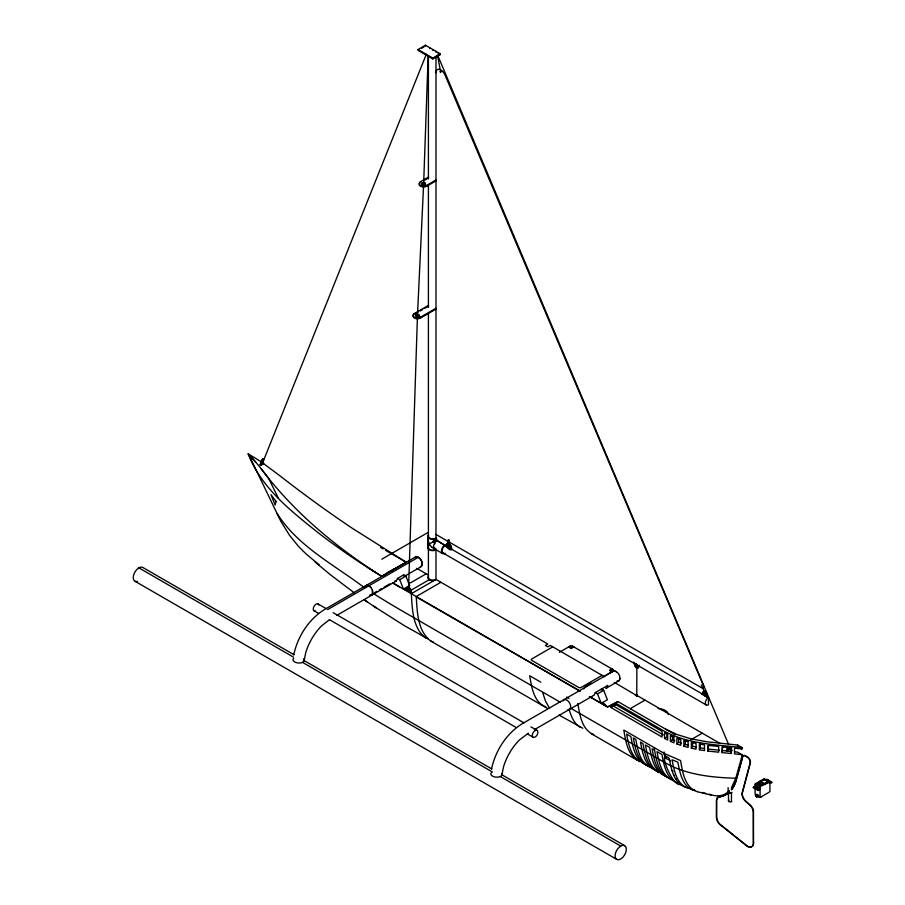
<?xml version="1.0" encoding="UTF-8"?>
<svg xmlns="http://www.w3.org/2000/svg" width="905" height="905" viewBox="0 0 905 905"><rect width="100%" height="100%" fill="white"/><g stroke="black" fill="none" stroke-linecap="round" stroke-linejoin="round"><path stroke-width="1.36" d="M731.466 792.542L731.466 801.332M756.784 797.022L758.469 795.382L756.738 794.386L755.46 795.586L756.784 797.022L758.469 796.524L758.469 795.382M408.46 587.436L408.528 589.528L417.375 318.571M423.642 183.941L428.178 55.431M417.465 315.755L423.506 186.747M731.715 789.432A55.556 32.071 60 0 0 735.935 780.596L742.767 756.535A3.993 2.308 60 0 1 745.46 755.811L747.53 756.999A4.14 2.387 60 0 1 750.347 762.938L742.451 792.542A6.584 3.801 60 0 0 745.675 801.061L750.2 805.111A5.939 3.428 60 0 1 753.503 811.638L753.435 842.804A8.711 5.034 60 0 1 747.27 846.356L721.342 825.654A6.98 4.027 60 0 1 716.398 817.102L716.421 800.065L717.733 797.475M753.684 842.668A8.711 5.034 60 0 1 747.507 846.22L721.579 825.507A6.98 4.027 60 0 1 716.647 816.966L716.67 799.918L717.28 798.006L718.943 796.886M637.063 695.798C636.034 694.61 636.215 695.719 637.358 695.707L719.848 743.333M436.074 71.699L435.984 72.773L436.368 70.782A6.969 4.027 60 0 1 440.056 69.515L442.002 70.703A10.125 5.849 60 0 1 445.373 75.839L703.355 685.436A2.67 1.539 60 0 1 703.004 688.072L702.733 688.139A2.67 1.539 60 0 1 701.76 687.891L435.984 534.436M429.343 542.943L429.343 545.115M491.517 769.035C495.476 750.664 506.449 733.367 522.626 723.491L613.228 671.182C617.719 670.107 622.018 677.528 618.85 680.899L606.497 688.038L607.131 687.449M601.361 690.017L601.486 689.033L603.692 690.3L607.391 699.78L601.225 703.343L597.515 693.864L595.32 692.585L594.155 695.153L534.425 729.645M607.651 685.47L607.131 687.438M620.004 678.331L619.473 680.322M397.544 578.408L399.739 579.675L403.449 589.155L409.614 585.592L405.915 576.112L403.709 574.845L397.544 578.408L396.379 580.976L336.649 615.457M403.573 575.953L403.709 574.845M372.408 594.461L372.408 590.332M372.724 593.759C373.641 590.241 369.387 583.137 365.45 586.089M304.204 660.401L305.652 653.003C308.639 642.855 314.126 633.455 321.535 625.898L329.477 619.665M501.981 774.59L503.429 767.18C506.415 757.033 511.902 747.632 519.312 740.075L528.316 733.174M759.397 785.223L759.623 784.171C762.293 784.692 761.614 780.63 762.598 784.16C761.162 787.135 754.589 783.753 759.205 782.327L761.92 782.701M759.623 784.171C757.711 784.42 759.024 781.92 758.22 782.701M293.74 654.847C297.711 636.464 308.696 619.122 324.929 609.269L415.474 556.994C420.101 555.67 425.033 564.754 420.237 566.983C425.384 564.788 419.32 554.256 414.829 557.571L415.452 557.005M769.94 782.056L760.313 786.479L760.076 788.9L755.132 786.049L755.381 783.628L765.008 779.205L769.94 782.056L769.94 783.198L771.739 782.158L769.94 783.764L769.94 791.456L768.956 792.316L761.06 796.875L759.08 796.875L756.738 795.529L756.738 794.386M753.435 842.804L753.254 811.774A5.939 3.428 60 0 0 749.951 805.258L745.437 801.208A6.584 3.801 60 0 1 742.202 792.69L750.098 763.073A4.14 2.387 60 0 0 747.281 757.146L745.211 755.947A3.993 2.308 60 0 0 742.519 756.671M736.546 779.126L742.394 757.858M735.935 780.596L736.172 780.449A55.556 32.071 60 0 1 731.964 789.284L731.466 789.873L731.466 787.655L735.81 778.255L741.953 756.094L741.953 754.668L737.609 752.157L734.803 751.863M263.615 462.908L263.57 462.93A1.742 1.007 -60 0 1 262.382 462.331A1.742 1.007 -60 0 1 263.321 460.26L262.869 458.914A2.613 1.516 -60 0 0 261.081 461.539L260.12 464.785L260.855 465.204L263.615 463.62L262.869 462.478A1.742 1.007 -60 0 1 261.975 462.546M263.615 459.344A2.613 1.516 -60 0 0 261.828 461.957L260.855 465.204L260.142 464.684L261.964 463.632M726.477 750.336L727.439 747.089L728.174 747.519L727.213 750.765L726.477 750.336L729.226 748.74L732.145 750.437M707.891 751.071L707.891 745.369L718.694 746.512L718.694 752.202L707.891 751.071L708.525 745.663M731.681 746.976L731.048 753.514L722.122 752.575L722.756 746.025M769.069 782.316L770.223 781.298L768.288 780.178L768.3 781.072L766.999 781.332M263.242 461.267L426.323 54.277M758.763 785.076L759.205 784.069M406.379 588.159A2.613 1.516 60 0 1 408.166 587.605A2.613 1.516 60 0 1 409.954 590.218L410.915 593.465L411.662 593.047L410.689 589.8A2.613 1.516 60 0 0 408.902 587.175A2.613 1.516 60 0 0 407.114 587.73L405.406 590.286L406.153 589.868M445.905 546.349C448.891 535.364 457.33 558.238 445.905 546.349L447.24 544.007M562.933 700.923C566.598 695.606 574.302 707.574 568.668 709.656M633.738 662.041L634.699 665.288A2.613 1.516 60 0 0 636.486 667.901A2.613 1.516 60 0 0 638.274 667.347L639.247 665.22M702.099 694.271L703.615 691.51L705.221 691.363A2.613 1.516 60 0 1 707.009 693.988L707.608 697.45L702.099 694.271L703.434 691.918M636.769 695.617L636.86 665.073M699.373 749.793L699.373 744.091L704.497 744.917L704.497 750.618L699.373 749.793L700.312 747.847L700.312 743.288M691.352 748.164L691.352 742.462L696.047 743.469L696.047 749.17L691.352 748.164L692.551 746.274L692.551 742.858M758.22 784.839L758.842 783.911M385.915 574.63L387.397 572.548L394.014 569.245M392.091 571.066L393.573 568.985M583.702 688.818L585.173 686.737L591.35 683.173M428.404 576.146C425.814 580.116 433.755 582.039 435.984 579.438L547.808 643.998L545.33 645.423L547.808 646.849L550.274 645.423L604.551 676.759M636.554 694.746L637.109 695.798L614.337 682.415M683.841 746.218L683.841 740.516L688.128 741.693L688.128 747.383L683.841 746.218L685.334 744.396L685.334 739.838M770.675 782.621L770.755 781.603L771.739 782.158M757.802 784.522L758.56 783.696M676.85 743.933L676.85 738.231L680.764 739.566L680.764 745.268L676.85 743.933L678.626 742.202L678.626 737.643M729 792.463L727.168 793.877A55.556 32.071 60 0 1 718.966 796.932L717.032 798.153M636.317 694.599L637.109 695.56L637.109 694.995M437.33 55.703L436.64 55.635M365.53 586.021L366.106 585.49M612.821 671.555L613.522 671.091M434.524 541.654L435.554 541.009M729 790.913C724.091 796.694 715.753 796.739 709.203 794.183M757.542 784.16L758.39 783.458M670.39 741.319L670.39 735.618L673.942 737.123L673.942 742.824L670.39 741.319L672.449 739.69L672.449 736.274M620.717 846.062L617.911 848.539A7.919 4.57 -60 0 0 617.911 859.75L619.269 859.614A7.919 4.57 -60 0 0 626.271 850.168A7.919 4.57 -60 0 0 620.717 846.062L500.341 776.558M262.869 458.914L262.586 459.831A1.742 1.007 -60 0 0 261.669 462.082M728.876 748.175A1.742 1.007 -60 0 0 729.192 748.05L729.962 749.17L727.213 750.765M729.928 748.48L729.962 748.458A1.742 1.007 -60 0 1 728.921 746.897M757.451 783.764L758.322 783.198M664.587 738.435L664.587 732.733L667.686 734.34L667.686 740.041L664.587 738.435L666.928 736.93L666.928 733.514M664.904 757.836L666.397 756.987M701.307 685.028L705.221 693.501M428.088 532.434L381.797 559.222M717.756 797.407L718.717 797.079A55.556 32.071 60 0 0 728.661 792.701M418.031 49.526L425.441 45.25L440.249 53.802L440.249 54.651L432.839 58.927L418.031 50.375L418.031 49.526L432.839 58.078L440.249 53.802M421.549 48.35L423.902 46.992M435.984 180.016L426.775 185.333A4.434 2.557 0 0 1 420.508 185.333A4.434 2.557 0 0 1 420.508 181.713L428.563 177.052M423.959 180.57L428.563 177.912M419.354 183.715A4.434 2.557 0 0 0 421.425 186.588A4.434 2.557 0 0 0 426.775 186.181L435.984 180.864M435.984 308.266L420.599 317.146A4.434 2.557 0 0 1 414.332 317.146A4.434 2.557 0 0 1 414.332 313.526L428.529 305.324M435.984 309.114L420.599 317.994A4.434 2.557 0 0 1 414.332 317.994A4.434 2.557 0 0 1 414.332 314.374L417.884 312.327M420.248 310.958L422.612 309.601M424.977 308.232L428.529 306.184M432.839 541.292L433.993 540.738M443.541 553.125A4.434 2.557 -60 0 1 442.081 549.901A4.434 2.557 -60 0 1 445.113 545.466L436.47 539.912L429.219 544.097L431.515 546.959L435.407 548.622M433.461 542.367L434.151 541.959L434.174 539.165L436.47 538.396L436.47 539.912M381.797 576.327L386.367 573.68M389.75 571.677L406.187 562.243L352.509 528.43A1100.876 635.593 60 0 1 279.736 475.645L262.869 463.111M327.633 609.597L418.28 557.299M448.688 544.403A1.742 1.007 60 0 1 449.887 546.371A1.742 1.007 60 0 1 448.937 547.355L448.62 547.208A1.742 1.007 60 0 1 447.421 545.24A1.742 1.007 60 0 1 448.371 544.256L449.027 544.165M448.654 547.22L449.31 547.14A1.742 1.007 60 0 0 449.921 545.127L448.179 544.063A1.742 1.007 60 0 0 447.873 545.432A1.742 1.007 60 0 0 448.993 546.993M451.403 549.527L450.814 546.066M448.654 547.944C446.516 531.676 450.826 546.247 449.027 539.832M369.772 595.32L372.272 594.031M374.613 592.673L376.966 591.316M379.319 589.958L381.672 588.601M384.025 587.243L389.897 583.849M404.84 576.078L421.04 566.734M399.739 579.675L405.915 576.112M426.21 573.804L411.051 582.549A1.742 1.007 0 0 1 408.585 582.549M408.166 588.318L408.902 587.899M408.166 591.169L408.902 590.739M409.954 590.218L410.689 589.8M410.067 590.784L429.705 579.438L430.633 579.845A4.434 2.557 0 0 0 435.984 579.438L435.984 549.516L436.47 549.799L432.839 550.67A5.136 2.964 0 0 1 428.404 546.224M434.151 580.49L411.3 593.691L392.894 583.058M440.916 582.288L416.232 596.542C417.239 611.757 417.443 630.932 430.757 641.023L547.638 708.502M552.74 646.849L531.755 658.964A1.742 1.007 0 0 0 531.755 660.39L578.657 687.461A1.742 1.007 0 0 0 581.123 687.461L602.108 675.356M559.358 652.29L570.014 646.136M603.726 676.555L613.205 671.08M634.699 665.288L634.428 662.901M636.52 664.361L636.204 664.213A1.742 1.007 60 0 0 635.265 665.198A1.742 1.007 60 0 0 636.453 667.166L636.86 666.974M638.274 667.347L638.647 667.132A2.613 1.516 60 0 1 636.86 667.686A2.613 1.516 60 0 1 635.072 665.073M595.32 692.585L607.662 685.47M597.515 693.864L603.692 690.3L601.486 689.022M589.279 696.488L607.56 706.997L617.923 701.59L675.311 734.724M591.327 697.631L607.56 706.997L617.923 701.59M610.683 707.382L615.943 704.724L662.053 731.342L662.053 737.043L610.683 707.382L616.305 704.362M645.005 700.119L631.43 707.959A1.742 1.007 0 0 0 631.43 709.384M704.882 692.314A1.742 1.007 60 0 1 706.081 694.282A1.742 1.007 60 0 1 705.131 695.266L704.814 695.119A1.742 1.007 60 0 1 703.626 693.151A1.742 1.007 60 0 1 704.565 692.167L705.221 692.087A1.742 1.007 60 0 1 706.443 694.067A1.742 1.007 60 0 1 705.504 695.051L705.187 694.904A1.742 1.007 60 0 1 704.067 693.343A1.742 1.007 60 0 1 704.373 691.974L705.255 692.099M707.608 697.45L707.009 693.988M704.848 695.855L708.468 697.517L708.468 704.757A4.434 2.557 -60 0 1 705.334 702.947A4.434 2.557 -60 0 1 708.468 697.517M690.945 739.713L702.257 733.174M767.723 781.626L768.458 781.196L764.759 783.628L768.956 782.169L764.024 778.922L760.313 781.06L763.469 779.974M759.08 796.875L760.076 797.158L760.076 789.465L758.277 790.495L757.304 789.941C759.962 787.327 755.664 789.963 754.838 788.515C757.202 786.524 754.012 787.508 753.345 787.644L755.132 786.049M765.008 780.348L766.795 779.318L767.757 779.872L766.897 780.54M753.345 787.644L755.132 786.615L760.076 789.465M757.361 787.045L756.614 787.757L757.802 787.588M767.225 781.343L767.972 780.913L767.225 781.626M756.614 787.757L757.361 787.327M757.802 787.293L757.055 788.006M757.383 789.386L758.277 789.929L760.076 788.9M759.08 796.592L761.06 796.875M760.076 797.158L761.06 796.592M260.561 461.527A184.315 106.417 60 0 0 252.891 456.663L248.208 453.937C261.319 488.146 291.195 511.201 318.933 533.339C339.058 548.781 360.077 563.068 381.718 576.281L406.187 562.243L391.548 553.792M757.542 783.379L758.39 782.938M757.802 783.006L758.56 782.689M636.283 695.64L636.984 695.606M759.623 782.225L760.076 782.192M396.356 580.976L394.727 581.146M435.056 540.161L435.407 541.133M618.036 681.16L618.85 680.899L617.063 681.069L618.013 681.16M605.75 688.264L606.384 688.072M593.465 695.379L593.397 695.391M370.869 595.479L372.193 594.755L369.919 595.377M366.729 585.297L368.923 585.795L370.903 587.571M759.804 782.61C757.146 783.719 762.61 784.296 760.596 782.678M434.151 539.165L432.839 539.267A5.136 2.964 0 0 1 428.404 534.821M735.81 778.255C712.054 777.486 687.28 774.997 666.103 763.322L571.134 708.502M694.859 790.597C682.574 787.972 679.915 772.587 677.834 762.134L672.053 759.77C674.078 770.166 676.51 784.183 687.834 788.244M697.325 791.626C684.712 787.757 682.528 771.773 680.56 760.562L664.361 753.492L623.794 730.064C625.74 741.263 627.776 756.58 639.88 761.207M653.082 768.017C640.48 765.788 637.844 749.894 635.763 739.396L633.296 737.971C635.321 748.367 637.72 762.372 649.009 766.478M657.777 770.721C645.175 768.503 642.539 752.598 640.457 742.1L642.923 743.525C644.948 753.922 647.347 767.926 658.636 772.044M757.383 789.952L758.447 789.341L756.761 789.601M567.967 709.588L568.657 709.667M741.953 754.668L734.487 753.876L734.487 748.175L741.953 748.967L741.953 747.541L737.609 745.03L706.963 741.795L691.069 738.831L677.279 734.611L665.695 729.17M741.953 747.541C715.482 744.555 687.144 744.114 663.297 730.629L615.457 703.015M708.525 749.08L719.317 750.222M722.756 750.584L731.681 751.535M767.757 779.872L766.693 780.574M770.223 781.298L769.092 781.875L770.755 781.603M440.724 72.524C441.651 69.719 438.97 72.739 440.577 71.744L437.556 55.454M700.312 747.847L704.158 748.469M692.551 746.274L696.081 747.032M710.911 795.02L697.155 791.683M754.838 788.515L755.98 787.916L754.295 788.176M685.334 744.396L688.547 745.268M702.076 792.429L706.002 793.504M766.999 780.766L768.288 780.178M678.626 742.202L681.239 743.096M680.108 784.443C672.257 786.728 656.419 746.557 669.304 758.503C671.295 769.126 673.874 783.153 685.402 787.203M373.313 605.965L404.705 625.875L428.393 639.111M430.757 641.023L433.325 641.962M545.76 706.873C533.667 702.246 531.62 686.929 529.674 675.73L540.783 682.144M559.019 715.074L582.786 728.254M577.809 703.524C579.754 714.724 581.791 730.03 593.895 734.668M646.543 765.064C635.253 760.947 632.855 746.942 630.83 736.546L626.633 734.125C628.455 744.034 630.74 755.766 639.778 761.693M665.299 775.89C654.01 771.773 651.611 757.768 649.586 747.383L645.389 744.951C647.211 754.872 649.496 766.603 658.535 772.531M667.766 777.316C656.476 773.198 654.077 759.193 652.053 748.797L654.53 750.222M670.232 778.741C658.139 774.103 656.091 758.797 654.145 747.598M672.709 780.167C661.419 776.049 659.021 762.044 656.996 751.648L661.928 754.499C663.953 764.895 666.351 778.9 677.641 783.017M761.58 782.689L762.338 783.006M614.993 671.024L616.407 671.736M672.449 739.69L674.825 740.697M432.036 547.468L432.839 547.842M636.453 667.166L636.769 667.313A1.742 1.007 60 0 0 637.72 666.521A1.742 1.007 60 0 0 636.837 664.598M409.614 589.483A1.742 1.007 60 0 0 408.574 588.126L408.246 587.979A1.742 1.007 60 0 0 407.307 588.963A1.742 1.007 60 0 0 408.494 590.931L408.822 591.078A1.742 1.007 60 0 0 409.58 590.886M664.406 710.64L663.342 710.12A10.69 6.177 0 0 0 660.82 709.43M677.732 781.965L678.399 782.305M680.017 784.386L680.594 784.68M670.548 760.766L664.983 757.87L664.078 751.953M672.087 770.675L672.969 771.128M673.739 775.065L674.564 775.495M675.628 778.843L676.374 779.228M761.761 782.938L762.598 783.379M326.275 608.703L318.04 603.952M416.243 596.949L579.539 690.877M438.111 53.418L440.249 54.651M422.409 183.229L424.875 184.654M416.232 315.042L418.698 316.049M436.47 538.396L435.984 538.113A4.434 2.557 0 0 1 430.633 538.52A4.434 2.557 0 0 1 428.563 535.647M436.47 540.477L702.461 694.056M442.896 552.932L706.251 704.972M434.649 548.973L442.545 553.532M262.869 459.638L263.615 460.057M261.081 461.539L261.828 461.957M572.48 646.136L613.205 669.655M739.781 747.711L741.953 748.967M380.666 547.502L383.087 548.905M385.496 550.297L390.338 553.091M416.786 568.363L428.212 574.958M770.755 782.169L771.739 782.735M765.63 780.246L768.956 782.169M760.076 780.913L765.008 783.764M755.381 783.628L760.313 786.479M755.132 784.624L760.076 787.474M408.54 584.969L409.614 585.592M613.149 705.957L663.308 734.905M753.345 787.079L754.317 787.644M754.838 787.938L756.795 789.07M580.252 691.239L411.3 593.691C412.307 608.918 412.51 628.081 425.825 638.172M755.46 795.586L756.784 796.355M566.7 697.11L568.917 698.389M560.308 702.246L402.521 611.147A874.637 504.967 0 0 1 373.414 593.51M591.327 733.729L637.312 760.268M524.052 722.891L333.153 612.674M537.061 730.403A3.959 2.285 -60 0 0 532.378 734.566A3.959 2.285 -60 0 0 535.805 736.546A3.959 2.285 -60 0 0 537.061 730.403L530.93 726.862M314.08 610.818L318.481 613.352M329.725 619.846L515.974 727.382M527.502 734.034L533.102 737.27M294.023 654.756L142.832 567.48A7.919 4.57 -60 0 0 134.019 573.906A7.919 4.57 -60 0 0 137.424 581.429M303.786 660.39L491.845 768.967M501.551 774.578L624.676 845.666M138.872 567.865L293.401 657.087M293.718 658.342A5.622 2.919 4.6 0 0 295.177 662.211A5.622 2.919 4.6 0 0 302.564 662.381L492.399 771.976M134.902 581.202L616.758 859.388M768.288 780.744L770.223 781.863M767.757 780.438L766.795 779.318M392.566 582.809L399.705 586.994M381.718 576.281L367.724 567.537M761.818 783.198L762.689 783.764M364.421 587.673C334.364 564.901 297.406 546.077 277.043 513.384M377.125 573.431C333.413 545.014 292.632 510.793 261.285 468.892A199.598 78.43 72.4 0 0 255.877 462.331L255.821 462.274A197.618 77.649 72.4 0 0 252.619 458.643L248.208 453.937M367.566 602.074L364.172 599.789L376.525 608.126M665.661 711.364L666.566 711.986M580.218 727.315C573.928 723.502 571.089 716.138 569.143 709.384M354.194 592.764L330.167 574.573L314.861 561.79M319.114 564.754L306.987 554.731A124.935 72.129 60 0 1 297.994 545.806L289.657 535.466L280.844 521.348L248.411 454.05M761.761 783.458L762.598 784.16M602.832 702.416L607.56 706.997M761.58 783.696L762.338 784.522M252.02 457.975L255.821 462.274M261.307 468.914L268.615 478.349L278.321 498.089M764.024 778.922L764.51 779.601M549.584 708.242L545.591 701.341L542.876 693.162M761.309 783.911L761.92 784.839M760.947 784.069L761.376 785.076M437.749 55.465L728.502 744.215M760.528 784.171L760.754 785.223M664.983 757.87L664.304 753.458L664.734 756.116M760.076 784.205L760.076 785.28M758.277 789.929L758.277 790.495M756.116 795.167L755.132 794.307L755.132 786.615M737.609 745.03L737.609 746.455M731.048 753.514L731.048 747.813L722.122 746.874L722.122 752.575M729.6 746.817L729.554 748.265A1.742 1.007 -60 0 1 728.412 747.1M729.226 748.028L729.226 748.74M728.491 791.83L728.491 800.948M728.14 787.633L728.14 791.83M705.221 691.363L705.221 695.64M435.984 51.336L435.984 52.185M435.984 57.117L435.984 540.195M434.151 547.774L434.151 550.568M432.839 49.526L432.839 50.375M432.839 58.078L432.839 58.927M429.705 47.716L429.705 48.576M428.416 56.031L428.416 178.93M428.416 184.575L428.416 307.474M428.416 313.119L428.416 577.628M427.714 536.303L427.714 547.706M426.775 185.333L426.775 186.181M425.441 45.25L425.441 46.11M424.875 184.235L424.875 185.084A1.742 1.007 0 0 0 425.146 184.88M422.409 182.81L422.409 183.658M420.599 317.146L420.599 317.994M420.508 181.713L420.508 182.561A4.434 2.557 0 0 0 419.796 183.093M416.232 314.623L416.232 315.472A1.742 1.007 0 0 0 415.723 316.184M414.332 313.526L414.332 314.374M408.528 588.114L408.528 590.954M728.027 747.632A1.742 1.007 -60 0 1 728.039 746.885M728.174 747.519A2.613 1.516 -60 0 1 728.367 746.897M390.575 571.44A1.742 1.007 0 0 1 391.028 570.987M731.749 792.327A1.742 1.007 0 0 1 729.17 792.622A1.742 1.007 0 0 1 729 791.117M408.551 590.479A1.742 1.007 60 0 1 408.008 589.777M408.053 587.786A1.742 1.007 60 0 1 408.619 587.764M409.252 588.159A1.742 1.007 60 0 1 410.101 589.675M429.705 579.438A4.434 2.557 0 0 1 428.563 576.971M435.056 549.923A4.434 2.557 0 0 1 430.633 549.923M429.705 549.516A4.434 2.557 0 0 1 429.004 548.984M428.563 548.373A4.434 2.557 0 0 1 428.563 547.039M421.956 184.201A1.742 1.007 0 0 1 423.936 182.957A1.742 1.007 0 0 1 425.067 184.518A1.742 1.007 0 0 1 422.126 184.45M421.956 184.111A1.742 1.007 0 0 1 422.771 183.5M415.961 316.264A1.742 1.007 0 0 1 417.465 314.748A1.742 1.007 0 0 1 418.981 316.264M418.698 316.467A1.742 1.007 0 0 1 416.594 316.626M418.336 317.055A1.742 1.007 0 0 1 416.594 317.055M416.594 315.313A1.742 1.007 0 0 1 418.336 315.313M315.336 610.932A3.959 2.285 -60 0 1 314.08 606.237A3.959 2.285 -60 0 1 318.764 604.981M501.8 773.82A5.622 2.919 4.6 0 1 495.657 777.112A5.622 2.919 4.6 0 1 491.528 772.508M303.458 658.897A5.622 2.919 4.6 0 1 302.564 662.381M445.113 553.283A5.136 2.964 -60 0 1 441.482 551.179A5.136 2.964 -60 0 1 445.113 544.901M436.278 549.12A5.136 2.964 -60 0 1 433.619 546.054A5.136 2.964 -60 0 1 437.217 540.342M435 548.362A4.434 2.557 -60 0 1 434.502 547.91M434.502 544.29A4.434 2.557 -60 0 1 435 543.249M637.946 665.503A1.742 1.007 60 0 1 637.143 667.098L636.826 666.951A1.742 1.007 60 0 1 635.627 664.983A1.742 1.007 60 0 1 636.577 663.999M731.749 801.445A1.742 1.007 0 0 1 729.17 801.751A1.742 1.007 0 0 1 729 800.235M688.32 741.172A1.742 1.007 0 0 1 686.216 741.014M731.715 792.678A2.093 1.21 0 0 1 728.57 792.565A2.093 1.21 0 0 1 729.192 790.778M703.061 692.133A2.613 1.516 60 0 1 704.848 691.578A2.613 1.516 60 0 1 706.635 694.192M446.866 544.222A2.613 1.516 60 0 1 448.654 543.667A2.613 1.516 60 0 1 450.441 546.281M658.071 708.604A10.69 6.177 0 0 1 668.252 714.475M665.469 711.16A10.69 6.177 0 0 1 667.754 713.434M694.893 790.235A32.229 18.609 60 0 1 692.744 789.703M692.02 789.465A32.229 18.609 60 0 1 689.814 788.56M689.078 788.21A32.229 18.609 60 0 1 688.332 787.825M759.057 781.897C760.585 784.352 761.987 780.099 759.057 781.897M276.127 501.449L275.12 504.99L270.98 494.696L276.127 501.449M263.242 459.853L262.959 460.045A1.742 1.007 -60 0 0 262.009 462.127A1.742 1.007 -60 0 0 263.208 462.715L263.242 459.853M573.713 646.849L571.247 648.274L568.781 646.849L573.713 646.849M611.972 668.942L609.506 670.367L611.972 671.793L611.972 668.942M636.86 695.413L635.468 695.368L636.86 695.413M408.2 588.341L407.884 588.193A1.742 1.007 60 0 0 406.933 589.178A1.742 1.007 60 0 0 408.121 591.146L408.449 591.293A1.742 1.007 60 0 0 409.388 590.309A1.742 1.007 60 0 0 408.2 588.341M422.771 184.394A1.742 1.007 0 0 0 425.384 183.523A1.742 1.007 0 0 0 422.771 182.64A1.742 1.007 0 0 0 422.771 184.394M416.594 316.207A1.742 1.007 0 0 0 419.207 315.336A1.742 1.007 0 0 0 416.594 314.454A1.742 1.007 0 0 0 416.594 316.207M570.014 647.561A1.742 1.007 0 0 0 572.933 647.109A1.742 1.007 0 0 0 570.795 645.876A1.742 1.007 0 0 0 570.014 647.561M610.739 671.08A1.742 1.007 0 0 0 613.658 670.628A1.742 1.007 0 0 0 611.52 669.395A1.742 1.007 0 0 0 610.739 671.08"/></g></svg>
